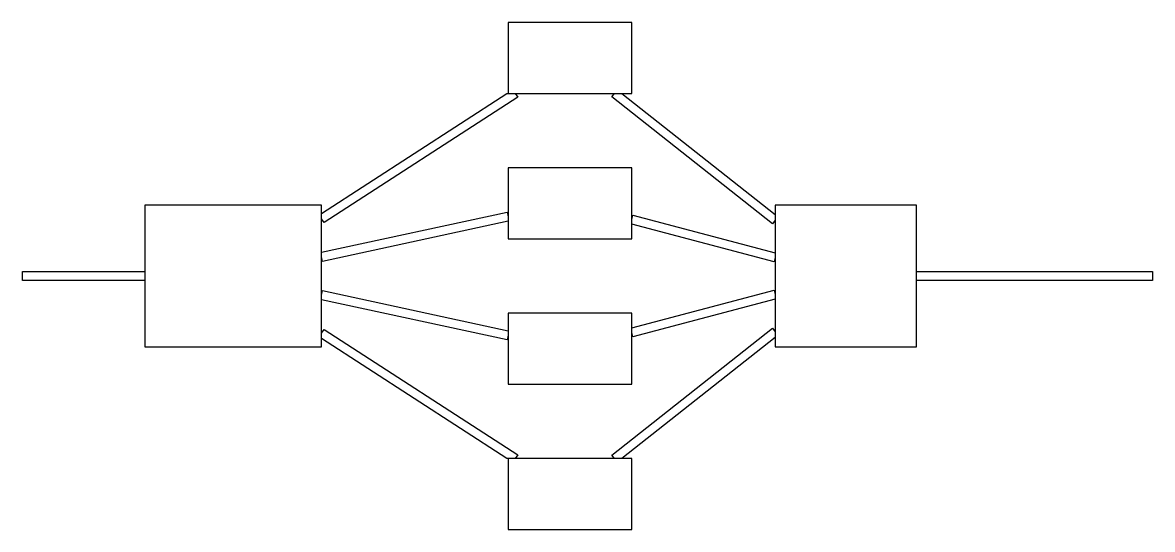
# Model space of a CAD drawing. Header units: millimetres. Extents: x 2.4 to 27.3, y 4.4 to 15.6.
import ezdxf

# ---------------------------------------------------------------- set-up
doc = ezdxf.new("R2010")
doc.units = ezdxf.units.MM
doc.layers.add('CHAMBERS', color=5, linetype='CONTINUOUS')
doc.layers.add('CHANNELS', color=3, linetype='CONTINUOUS')

msp = doc.modelspace()

# ---------------------------------------------------------------- linework, layer by layer
at = {"layer": 'CHAMBERS'}
for points in [[(13.0535, 14.0215), (15.7785, 14.0215), (15.7785, 15.5785), (13.0535, 15.5785)], [(13.0535, 10.8215), (15.7785, 10.8215), (15.7785, 12.3785), (13.0535, 12.3785)], [(5.0535, 8.4425), (8.9465, 8.4425), (8.9465, 11.5575), (5.0535, 11.5575)], [(18.9425, 8.4425), (22.0575, 8.4425), (22.0575, 11.5575), (18.9425, 11.5575)], [(13.0535, 7.6215), (15.7785, 7.6215), (15.7785, 9.1785), (13.0535, 9.1785)], [(13.0535, 4.4215), (15.7785, 4.4215), (15.7785, 5.9785), (13.0535, 5.9785)]]:
    msp.add_lwpolyline(points, close=True, dxfattribs=at)
at = {"layer": 'CHANNELS'}
for points in [[(8.9465, 11.2599), (8.9465, 11.379), (13.0292, 14.0215), (13.2132, 14.0215), (13.2676, 13.9376), (9.0008, 11.1759)], [(15.4027, 14.0215), (15.5642, 14.0215), (18.9425, 11.3562), (18.9425, 11.2288), (18.8806, 11.1503), (15.3408, 13.943)], [(8.9465, 10.42), (8.9465, 10.5223), (13.0324, 11.4038), (13.0535, 11.306), (13.0535, 11.2037), (8.9676, 10.3222)], [(15.7785, 11.2417), (15.8039, 11.3384), (18.9425, 10.513), (18.9425, 10.4096), (18.9171, 10.3129), (15.7785, 11.1383)], [(2.357, 10.1), (5.0535, 10.1), (5.0535, 9.9), (2.357, 9.9)], [(22.0575, 10.1), (27.253, 10.1), (27.253, 9.9), (22.0575, 9.9)], [(8.9465, 9.58), (8.9676, 9.6778), (13.0535, 8.7963), (13.0535, 8.694), (13.0324, 8.5962), (8.9465, 9.4777)], [(15.7785, 8.7583), (15.7785, 8.8617), (18.9171, 9.6871), (18.9425, 9.5904), (18.9425, 9.487), (15.8039, 8.6616)], [(8.9465, 8.7401), (9.0008, 8.8241), (13.2676, 6.0624), (13.2132, 5.9785), (13.0292, 5.9785), (8.9465, 8.621)], [(15.4027, 5.9785), (15.3408, 6.057), (18.8806, 8.8497), (18.9425, 8.7712), (18.9425, 8.6438), (15.5642, 5.9785)]]:
    msp.add_lwpolyline(points, close=True, dxfattribs=at)

doc.saveas('drawing.dxf')
